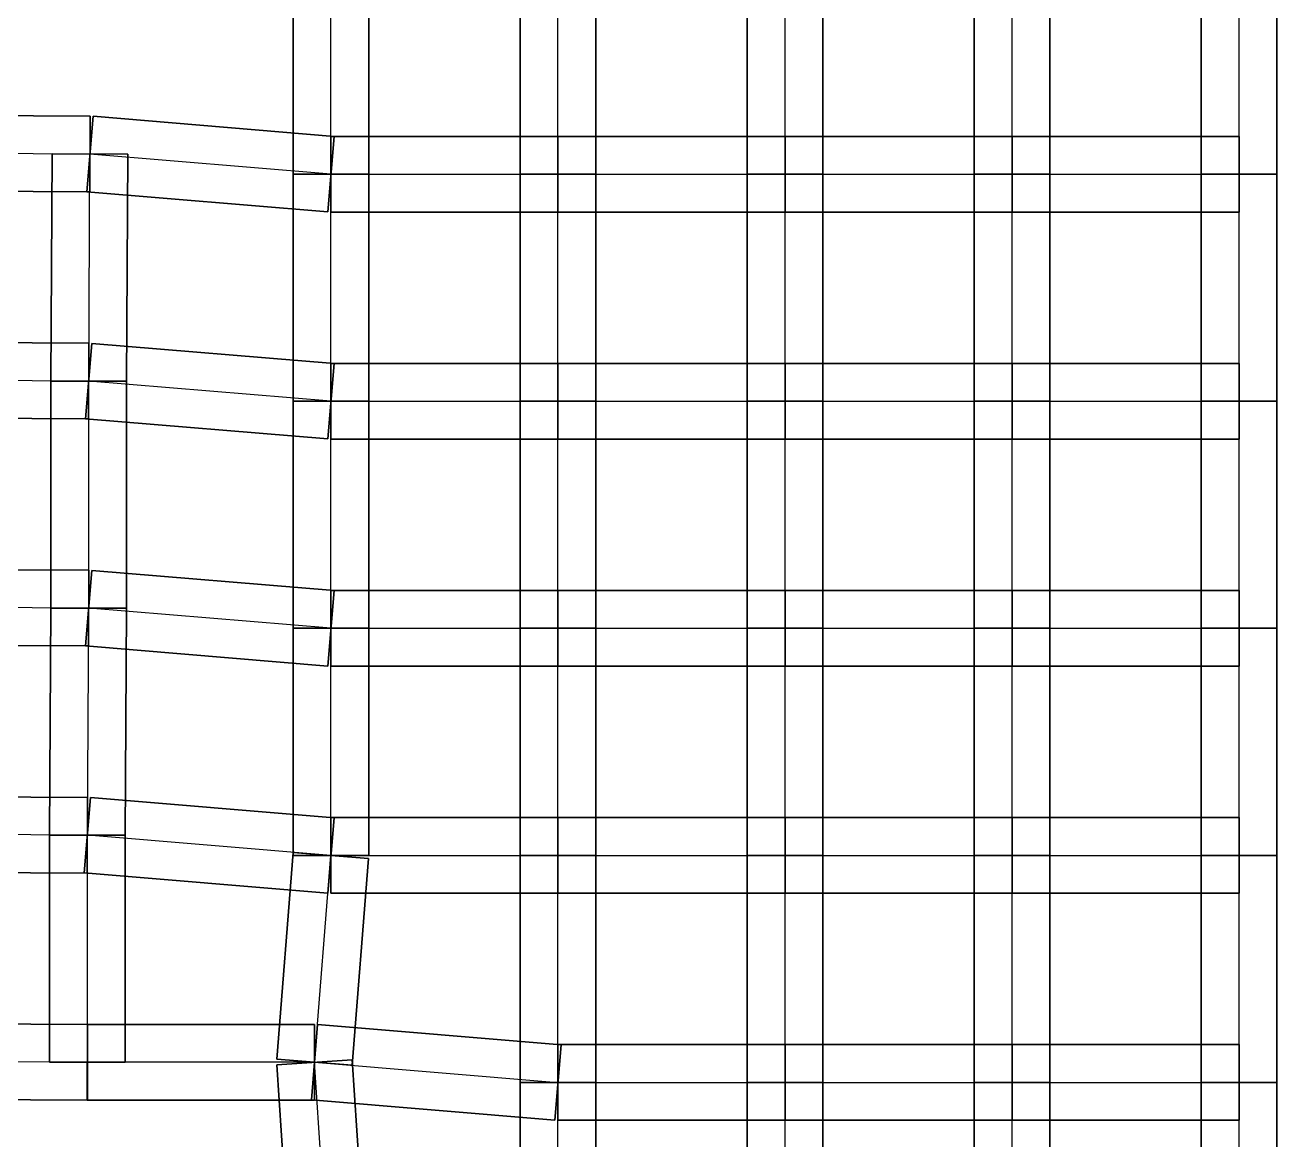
# Model space of a CAD drawing. Extents: x -300 to 609, y -118 to 2027.
# Drawn here: x 23.8 to 123, y -50.8 to 37.6 of the extents above; entities that cross this region are included whole.
import ezdxf

# ---------------------------------------------------------------- set-up
doc = ezdxf.new("R2010")
doc.units = 0

msp = doc.modelspace()

# ---------------------------------------------------------------- linework, layer by layer
at = {"layer": 'TUNNELS'}
for points in [[(45, 25.8, -1.5), (51, 25.8, -1.5), (51, 43.8, -1.5), (45, 43.8, -1.5)], [(51, 25.8, 1.5), (45, 25.8, 1.5), (45, 43.8, 1.5), (51, 43.8, 1.5)], [(45, 25.8, 1.5), (45, 25.8, -1.5), (45, 43.8, -1.5), (45, 43.8, 1.5)], [(51, 25.8, -1.5), (51, 25.8, 1.5), (51, 43.8, 1.5), (51, 43.8, -1.5)], [(63, 25.8, -1.5), (69, 25.8, -1.5), (69, 43.8, -1.5), (63, 43.8, -1.5)], [(69, 25.8, 1.5), (63, 25.8, 1.5), (63, 43.8, 1.5), (69, 43.8, 1.5)], [(63, 25.8, 1.5), (63, 25.8, -1.5), (63, 43.8, -1.5), (63, 43.8, 1.5)], [(69, 25.8, -1.5), (69, 25.8, 1.5), (69, 43.8, 1.5), (69, 43.8, -1.5)], [(81, 25.8, -1.5), (87, 25.8, -1.5), (87, 43.8, -1.5), (81, 43.8, -1.5)], [(87, 25.8, 1.5), (81, 25.8, 1.5), (81, 43.8, 1.5), (87, 43.8, 1.5)], [(81, 25.8, 1.5), (81, 25.8, -1.5), (81, 43.8, -1.5), (81, 43.8, 1.5)], [(87, 25.8, -1.5), (87, 25.8, 1.5), (87, 43.8, 1.5), (87, 43.8, -1.5)], [(99, 25.8, -1.5), (105, 25.8, -1.5), (105, 43.8, -1.5), (99, 43.8, -1.5)], [(105, 25.8, 1.5), (99, 25.8, 1.5), (99, 43.8, 1.5), (105, 43.8, 1.5)], [(99, 25.8, 1.5), (99, 25.8, -1.5), (99, 43.8, -1.5), (99, 43.8, 1.5)], [(105, 25.8, -1.5), (105, 25.8, 1.5), (105, 43.8, 1.5), (105, 43.8, -1.5)], [(117, 25.8, -1.5), (123, 25.8, -1.5), (123, 43.8, -1.5), (117, 43.8, -1.5)], [(123, 25.8, 1.5), (117, 25.8, 1.5), (117, 43.8, 1.5), (123, 43.8, 1.5)], [(117, 25.8, 1.5), (117, 25.8, -1.5), (117, 43.8, -1.5), (117, 43.8, 1.5)], [(123, 25.8, -1.5), (123, 25.8, 1.5), (123, 43.8, 1.5), (123, 43.8, -1.5)], [(28.8833, 24.4, -1.5), (28.9167, 30.4, -1.5), (10.9167, 30.5, -1.5), (10.8833, 24.5, -1.5)], [(28.9167, 30.4, 1.5), (28.8833, 24.4, 1.5), (10.8833, 24.5, 1.5), (10.9167, 30.5, 1.5)], [(28.9167, 30.4, -1.5), (28.9167, 30.4, 1.5), (10.9167, 30.5, 1.5), (10.9167, 30.5, -1.5)], [(47.7496, 22.8105, -1.5), (48.2504, 28.7895, -1.5), (29.1504, 30.3895, -1.5), (28.6496, 24.4105, -1.5)], [(48.2504, 28.7895, 1.5), (47.7496, 22.8105, 1.5), (28.6496, 24.4105, 1.5), (29.1504, 30.3895, 1.5)], [(28.6496, 24.4105, -1.5), (28.6496, 24.4105, 1.5), (29.1504, 30.3895, 1.5), (29.1504, 30.3895, -1.5)], [(28.8833, 24.4, -1.5), (28.9167, 30.4, -1.5), (28.9167, 30.4, 1.5), (28.8833, 24.4, 1.5)], [(48.2504, 28.7895, -1.5), (48.2504, 28.7895, 1.5), (29.1504, 30.3895, 1.5), (29.1504, 30.3895, -1.5)], [(47.7496, 22.8105, -1.5), (48.2504, 28.7895, -1.5), (48.2504, 28.7895, 1.5), (47.7496, 22.8105, 1.5)], [(48, 28.8, -1.5), (48, 22.8, -1.5), (66, 22.8, -1.5), (66, 28.8, -1.5)], [(48, 22.8, 1.5), (48, 28.8, 1.5), (66, 28.8, 1.5), (66, 22.8, 1.5)], [(48, 28.8, 1.5), (48, 28.8, -1.5), (66, 28.8, -1.5), (66, 28.8, 1.5)], [(48, 28.8, -1.5), (48, 22.8, -1.5), (48, 22.8, 1.5), (48, 28.8, 1.5)], [(66, 28.8, -1.5), (66, 28.8, 1.5), (66, 22.8, 1.5), (66, 22.8, -1.5)], [(66, 28.8, -1.5), (66, 22.8, -1.5), (84, 22.8, -1.5), (84, 28.8, -1.5)], [(66, 22.8, 1.5), (66, 28.8, 1.5), (84, 28.8, 1.5), (84, 22.8, 1.5)], [(66, 28.8, 1.5), (66, 28.8, -1.5), (84, 28.8, -1.5), (84, 28.8, 1.5)], [(66, 28.8, -1.5), (66, 22.8, -1.5), (66, 22.8, 1.5), (66, 28.8, 1.5)], [(84, 28.8, -1.5), (84, 28.8, 1.5), (84, 22.8, 1.5), (84, 22.8, -1.5)], [(84, 28.8, -1.5), (84, 22.8, -1.5), (102, 22.8, -1.5), (102, 28.8, -1.5)], [(84, 22.8, 1.5), (84, 28.8, 1.5), (102, 28.8, 1.5), (102, 22.8, 1.5)], [(84, 28.8, 1.5), (84, 28.8, -1.5), (102, 28.8, -1.5), (102, 28.8, 1.5)], [(84, 28.8, -1.5), (84, 22.8, -1.5), (84, 22.8, 1.5), (84, 28.8, 1.5)], [(102, 28.8, -1.5), (102, 28.8, 1.5), (102, 22.8, 1.5), (102, 22.8, -1.5)], [(102, 28.8, -1.5), (102, 22.8, -1.5), (120, 22.8, -1.5), (120, 28.8, -1.5)], [(102, 22.8, 1.5), (102, 28.8, 1.5), (120, 28.8, 1.5), (120, 22.8, 1.5)], [(102, 28.8, 1.5), (102, 28.8, -1.5), (120, 28.8, -1.5), (120, 28.8, 1.5)], [(102, 28.8, -1.5), (102, 22.8, -1.5), (102, 22.8, 1.5), (102, 28.8, 1.5)], [(120, 28.8, -1.5), (120, 28.8, 1.5), (120, 22.8, 1.5), (120, 22.8, -1.5)], [(25.8, 9.4167, -1.5), (31.8, 9.3833, -1.5), (31.9, 27.3833, -1.5), (25.9, 27.4167, -1.5)], [(31.8, 9.3833, 1.5), (25.8, 9.4167, 1.5), (25.9, 27.4167, 1.5), (31.9, 27.3833, 1.5)], [(25.8, 9.4167, 1.5), (25.8, 9.4167, -1.5), (25.9, 27.4167, -1.5), (25.9, 27.4167, 1.5)], [(25.9, 27.4167, -1.5), (25.9, 27.4167, 1.5), (31.9, 27.3833, 1.5), (31.9, 27.3833, -1.5)], [(31.8, 9.3833, -1.5), (31.8, 9.3833, 1.5), (31.9, 27.3833, 1.5), (31.9, 27.3833, -1.5)], [(45, 25.8, -1.5), (51, 25.8, -1.5), (51, 25.8, 1.5), (45, 25.8, 1.5)], [(45, 7.8, -1.5), (51, 7.8, -1.5), (51, 25.8, -1.5), (45, 25.8, -1.5)], [(51, 7.8, 1.5), (45, 7.8, 1.5), (45, 25.8, 1.5), (51, 25.8, 1.5)], [(45, 7.8, 1.5), (45, 7.8, -1.5), (45, 25.8, -1.5), (45, 25.8, 1.5)], [(45, 25.8, -1.5), (45, 25.8, 1.5), (51, 25.8, 1.5), (51, 25.8, -1.5)], [(51, 7.8, -1.5), (51, 7.8, 1.5), (51, 25.8, 1.5), (51, 25.8, -1.5)], [(63, 7.8, -1.5), (69, 7.8, -1.5), (69, 25.8, -1.5), (63, 25.8, -1.5)], [(69, 7.8, 1.5), (63, 7.8, 1.5), (63, 25.8, 1.5), (69, 25.8, 1.5)], [(63, 7.8, 1.5), (63, 7.8, -1.5), (63, 25.8, -1.5), (63, 25.8, 1.5)], [(63, 25.8, -1.5), (63, 25.8, 1.5), (69, 25.8, 1.5), (69, 25.8, -1.5)], [(63, 25.8, -1.5), (69, 25.8, -1.5), (69, 25.8, 1.5), (63, 25.8, 1.5)], [(69, 7.8, -1.5), (69, 7.8, 1.5), (69, 25.8, 1.5), (69, 25.8, -1.5)], [(81, 7.8, -1.5), (87, 7.8, -1.5), (87, 25.8, -1.5), (81, 25.8, -1.5)], [(87, 7.8, 1.5), (81, 7.8, 1.5), (81, 25.8, 1.5), (87, 25.8, 1.5)], [(81, 7.8, 1.5), (81, 7.8, -1.5), (81, 25.8, -1.5), (81, 25.8, 1.5)], [(81, 25.8, -1.5), (81, 25.8, 1.5), (87, 25.8, 1.5), (87, 25.8, -1.5)], [(81, 25.8, -1.5), (87, 25.8, -1.5), (87, 25.8, 1.5), (81, 25.8, 1.5)], [(87, 7.8, -1.5), (87, 7.8, 1.5), (87, 25.8, 1.5), (87, 25.8, -1.5)], [(99, 7.8, -1.5), (105, 7.8, -1.5), (105, 25.8, -1.5), (99, 25.8, -1.5)], [(105, 7.8, 1.5), (99, 7.8, 1.5), (99, 25.8, 1.5), (105, 25.8, 1.5)], [(99, 7.8, 1.5), (99, 7.8, -1.5), (99, 25.8, -1.5), (99, 25.8, 1.5)], [(99, 25.8, -1.5), (99, 25.8, 1.5), (105, 25.8, 1.5), (105, 25.8, -1.5)], [(99, 25.8, -1.5), (105, 25.8, -1.5), (105, 25.8, 1.5), (99, 25.8, 1.5)], [(105, 7.8, -1.5), (105, 7.8, 1.5), (105, 25.8, 1.5), (105, 25.8, -1.5)], [(117, 7.8, -1.5), (123, 7.8, -1.5), (123, 25.8, -1.5), (117, 25.8, -1.5)], [(123, 7.8, 1.5), (117, 7.8, 1.5), (117, 25.8, 1.5), (123, 25.8, 1.5)], [(117, 7.8, 1.5), (117, 7.8, -1.5), (117, 25.8, -1.5), (117, 25.8, 1.5)], [(117, 25.8, -1.5), (117, 25.8, 1.5), (123, 25.8, 1.5), (123, 25.8, -1.5)], [(117, 25.8, -1.5), (123, 25.8, -1.5), (123, 25.8, 1.5), (117, 25.8, 1.5)], [(123, 7.8, -1.5), (123, 7.8, 1.5), (123, 25.8, 1.5), (123, 25.8, -1.5)], [(28.8833, 24.4, 1.5), (28.8833, 24.4, -1.5), (10.8833, 24.5, -1.5), (10.8833, 24.5, 1.5)], [(47.7496, 22.8105, 1.5), (47.7496, 22.8105, -1.5), (28.6496, 24.4105, -1.5), (28.6496, 24.4105, 1.5)], [(48, 22.8, -1.5), (48, 22.8, 1.5), (66, 22.8, 1.5), (66, 22.8, -1.5)], [(66, 22.8, -1.5), (66, 22.8, 1.5), (84, 22.8, 1.5), (84, 22.8, -1.5)], [(84, 22.8, -1.5), (84, 22.8, 1.5), (102, 22.8, 1.5), (102, 22.8, -1.5)], [(102, 22.8, -1.5), (102, 22.8, 1.5), (120, 22.8, 1.5), (120, 22.8, -1.5)], [(28.7833, 6.4, -1.5), (28.8167, 12.4, -1.5), (10.8167, 12.5, -1.5), (10.7833, 6.5, -1.5)], [(28.8167, 12.4, 1.5), (28.7833, 6.4, 1.5), (10.7833, 6.5, 1.5), (10.8167, 12.5, 1.5)], [(28.8167, 12.4, -1.5), (28.8167, 12.4, 1.5), (10.8167, 12.5, 1.5), (10.8167, 12.5, -1.5)], [(47.7509, 4.8104, -1.5), (48.2491, 10.7896, -1.5), (29.0491, 12.3896, -1.5), (28.5509, 6.4104, -1.5)], [(48.2491, 10.7896, 1.5), (47.7509, 4.8104, 1.5), (28.5509, 6.4104, 1.5), (29.0491, 12.3896, 1.5)], [(28.5509, 6.4104, -1.5), (28.5509, 6.4104, 1.5), (29.0491, 12.3896, 1.5), (29.0491, 12.3896, -1.5)], [(28.7833, 6.4, -1.5), (28.8167, 12.4, -1.5), (28.8167, 12.4, 1.5), (28.7833, 6.4, 1.5)], [(48.2491, 10.7896, -1.5), (48.2491, 10.7896, 1.5), (29.0491, 12.3896, 1.5), (29.0491, 12.3896, -1.5)], [(47.7509, 4.8104, -1.5), (48.2491, 10.7896, -1.5), (48.2491, 10.7896, 1.5), (47.7509, 4.8104, 1.5)], [(48, 10.8, -1.5), (48, 4.8, -1.5), (66, 4.8, -1.5), (66, 10.8, -1.5)], [(48, 4.8, 1.5), (48, 10.8, 1.5), (66, 10.8, 1.5), (66, 4.8, 1.5)], [(48, 10.8, 1.5), (48, 10.8, -1.5), (66, 10.8, -1.5), (66, 10.8, 1.5)], [(48, 10.8, -1.5), (48, 4.8, -1.5), (48, 4.8, 1.5), (48, 10.8, 1.5)], [(66, 10.8, -1.5), (66, 10.8, 1.5), (66, 4.8, 1.5), (66, 4.8, -1.5)], [(66, 10.8, -1.5), (66, 4.8, -1.5), (84, 4.8, -1.5), (84, 10.8, -1.5)], [(66, 4.8, 1.5), (66, 10.8, 1.5), (84, 10.8, 1.5), (84, 4.8, 1.5)], [(66, 10.8, 1.5), (66, 10.8, -1.5), (84, 10.8, -1.5), (84, 10.8, 1.5)], [(66, 10.8, -1.5), (66, 4.8, -1.5), (66, 4.8, 1.5), (66, 10.8, 1.5)], [(84, 10.8, -1.5), (84, 10.8, 1.5), (84, 4.8, 1.5), (84, 4.8, -1.5)], [(84, 10.8, -1.5), (84, 4.8, -1.5), (102, 4.8, -1.5), (102, 10.8, -1.5)], [(84, 4.8, 1.5), (84, 10.8, 1.5), (102, 10.8, 1.5), (102, 4.8, 1.5)], [(84, 10.8, 1.5), (84, 10.8, -1.5), (102, 10.8, -1.5), (102, 10.8, 1.5)], [(84, 10.8, -1.5), (84, 4.8, -1.5), (84, 4.8, 1.5), (84, 10.8, 1.5)], [(102, 10.8, -1.5), (102, 10.8, 1.5), (102, 4.8, 1.5), (102, 4.8, -1.5)], [(102, 10.8, -1.5), (102, 4.8, -1.5), (120, 4.8, -1.5), (120, 10.8, -1.5)], [(102, 4.8, 1.5), (102, 10.8, 1.5), (120, 10.8, 1.5), (120, 4.8, 1.5)], [(102, 10.8, 1.5), (102, 10.8, -1.5), (120, 10.8, -1.5), (120, 10.8, 1.5)], [(102, 10.8, -1.5), (102, 4.8, -1.5), (102, 4.8, 1.5), (102, 10.8, 1.5)], [(120, 10.8, -1.5), (120, 10.8, 1.5), (120, 4.8, 1.5), (120, 4.8, -1.5)], [(25.8, 9.4167, -1.5), (31.8, 9.3833, -1.5), (31.8, 9.3833, 1.5), (25.8, 9.4167, 1.5)], [(25.8, -8.6, -1.5), (31.8, -8.6, -1.5), (31.8, 9.4, -1.5), (25.8, 9.4, -1.5)], [(31.8, -8.6, 1.5), (25.8, -8.6, 1.5), (25.8, 9.4, 1.5), (31.8, 9.4, 1.5)], [(25.8, -8.6, 1.5), (25.8, -8.6, -1.5), (25.8, 9.4, -1.5), (25.8, 9.4, 1.5)], [(25.8, 9.4, -1.5), (25.8, 9.4, 1.5), (31.8, 9.4, 1.5), (31.8, 9.4, -1.5)], [(31.8, -8.6, -1.5), (31.8, -8.6, 1.5), (31.8, 9.4, 1.5), (31.8, 9.4, -1.5)], [(45, -10.2, -1.5), (51, -10.2, -1.5), (51, 7.8, -1.5), (45, 7.8, -1.5)], [(51, -10.2, 1.5), (45, -10.2, 1.5), (45, 7.8, 1.5), (51, 7.8, 1.5)], [(45, -10.2, 1.5), (45, -10.2, -1.5), (45, 7.8, -1.5), (45, 7.8, 1.5)], [(45, 7.8, -1.5), (45, 7.8, 1.5), (51, 7.8, 1.5), (51, 7.8, -1.5)], [(45, 7.8, -1.5), (51, 7.8, -1.5), (51, 7.8, 1.5), (45, 7.8, 1.5)], [(51, -10.2, -1.5), (51, -10.2, 1.5), (51, 7.8, 1.5), (51, 7.8, -1.5)], [(63, -10.2, -1.5), (69, -10.2, -1.5), (69, 7.8, -1.5), (63, 7.8, -1.5)], [(69, -10.2, 1.5), (63, -10.2, 1.5), (63, 7.8, 1.5), (69, 7.8, 1.5)], [(63, -10.2, 1.5), (63, -10.2, -1.5), (63, 7.8, -1.5), (63, 7.8, 1.5)], [(63, 7.8, -1.5), (63, 7.8, 1.5), (69, 7.8, 1.5), (69, 7.8, -1.5)], [(63, 7.8, -1.5), (69, 7.8, -1.5), (69, 7.8, 1.5), (63, 7.8, 1.5)], [(69, -10.2, -1.5), (69, -10.2, 1.5), (69, 7.8, 1.5), (69, 7.8, -1.5)], [(81, -10.2, -1.5), (87, -10.2, -1.5), (87, 7.8, -1.5), (81, 7.8, -1.5)], [(87, -10.2, 1.5), (81, -10.2, 1.5), (81, 7.8, 1.5), (87, 7.8, 1.5)], [(81, -10.2, 1.5), (81, -10.2, -1.5), (81, 7.8, -1.5), (81, 7.8, 1.5)], [(81, 7.8, -1.5), (81, 7.8, 1.5), (87, 7.8, 1.5), (87, 7.8, -1.5)], [(81, 7.8, -1.5), (87, 7.8, -1.5), (87, 7.8, 1.5), (81, 7.8, 1.5)], [(87, -10.2, -1.5), (87, -10.2, 1.5), (87, 7.8, 1.5), (87, 7.8, -1.5)], [(99, -10.2, -1.5), (105, -10.2, -1.5), (105, 7.8, -1.5), (99, 7.8, -1.5)], [(105, -10.2, 1.5), (99, -10.2, 1.5), (99, 7.8, 1.5), (105, 7.8, 1.5)], [(99, -10.2, 1.5), (99, -10.2, -1.5), (99, 7.8, -1.5), (99, 7.8, 1.5)], [(99, 7.8, -1.5), (99, 7.8, 1.5), (105, 7.8, 1.5), (105, 7.8, -1.5)], [(99, 7.8, -1.5), (105, 7.8, -1.5), (105, 7.8, 1.5), (99, 7.8, 1.5)], [(105, -10.2, -1.5), (105, -10.2, 1.5), (105, 7.8, 1.5), (105, 7.8, -1.5)], [(117, -10.2, -1.5), (123, -10.2, -1.5), (123, 7.8, -1.5), (117, 7.8, -1.5)], [(123, -10.2, 1.5), (117, -10.2, 1.5), (117, 7.8, 1.5), (123, 7.8, 1.5)], [(117, -10.2, 1.5), (117, -10.2, -1.5), (117, 7.8, -1.5), (117, 7.8, 1.5)], [(117, 7.8, -1.5), (117, 7.8, 1.5), (123, 7.8, 1.5), (123, 7.8, -1.5)], [(117, 7.8, -1.5), (123, 7.8, -1.5), (123, 7.8, 1.5), (117, 7.8, 1.5)], [(123, -10.2, -1.5), (123, -10.2, 1.5), (123, 7.8, 1.5), (123, 7.8, -1.5)], [(28.7833, 6.4, 1.5), (28.7833, 6.4, -1.5), (10.7833, 6.5, -1.5), (10.7833, 6.5, 1.5)], [(47.7509, 4.8104, 1.5), (47.7509, 4.8104, -1.5), (28.5509, 6.4104, -1.5), (28.5509, 6.4104, 1.5)], [(48, 4.8, -1.5), (48, 4.8, 1.5), (66, 4.8, 1.5), (66, 4.8, -1.5)], [(66, 4.8, -1.5), (66, 4.8, 1.5), (84, 4.8, 1.5), (84, 4.8, -1.5)], [(84, 4.8, -1.5), (84, 4.8, 1.5), (102, 4.8, 1.5), (102, 4.8, -1.5)], [(102, 4.8, -1.5), (102, 4.8, 1.5), (120, 4.8, 1.5), (120, 4.8, -1.5)], [(28.7833, -11.6, -1.5), (28.8167, -5.6, -1.5), (10.8167, -5.5, -1.5), (10.7833, -11.5, -1.5)], [(28.8167, -5.6, 1.5), (28.7833, -11.6, 1.5), (10.7833, -11.5, 1.5), (10.8167, -5.5, 1.5)], [(28.8167, -5.6, -1.5), (28.8167, -5.6, 1.5), (10.8167, -5.5, 1.5), (10.8167, -5.5, -1.5)], [(47.7509, -13.1896, -1.5), (48.2491, -7.2104, -1.5), (29.0491, -5.6104, -1.5), (28.5509, -11.5896, -1.5)], [(48.2491, -7.2104, 1.5), (47.7509, -13.1896, 1.5), (28.5509, -11.5896, 1.5), (29.0491, -5.6104, 1.5)], [(28.5509, -11.5896, -1.5), (28.5509, -11.5896, 1.5), (29.0491, -5.6104, 1.5), (29.0491, -5.6104, -1.5)], [(28.7833, -11.6, -1.5), (28.8167, -5.6, -1.5), (28.8167, -5.6, 1.5), (28.7833, -11.6, 1.5)], [(48.2491, -7.2104, -1.5), (48.2491, -7.2104, 1.5), (29.0491, -5.6104, 1.5), (29.0491, -5.6104, -1.5)], [(47.7509, -13.1896, -1.5), (48.2491, -7.2104, -1.5), (48.2491, -7.2104, 1.5), (47.7509, -13.1896, 1.5)], [(48, -7.2, -1.5), (48, -13.2, -1.5), (66, -13.2, -1.5), (66, -7.2, -1.5)], [(48, -13.2, 1.5), (48, -7.2, 1.5), (66, -7.2, 1.5), (66, -13.2, 1.5)], [(48, -7.2, 1.5), (48, -7.2, -1.5), (66, -7.2, -1.5), (66, -7.2, 1.5)], [(48, -7.2, -1.5), (48, -13.2, -1.5), (48, -13.2, 1.5), (48, -7.2, 1.5)], [(66, -7.2, -1.5), (66, -7.2, 1.5), (66, -13.2, 1.5), (66, -13.2, -1.5)], [(66, -7.2, -1.5), (66, -13.2, -1.5), (84, -13.2, -1.5), (84, -7.2, -1.5)], [(66, -13.2, 1.5), (66, -7.2, 1.5), (84, -7.2, 1.5), (84, -13.2, 1.5)], [(66, -7.2, 1.5), (66, -7.2, -1.5), (84, -7.2, -1.5), (84, -7.2, 1.5)], [(66, -7.2, -1.5), (66, -13.2, -1.5), (66, -13.2, 1.5), (66, -7.2, 1.5)], [(84, -7.2, -1.5), (84, -7.2, 1.5), (84, -13.2, 1.5), (84, -13.2, -1.5)], [(84, -7.2, -1.5), (84, -13.2, -1.5), (102, -13.2, -1.5), (102, -7.2, -1.5)], [(84, -13.2, 1.5), (84, -7.2, 1.5), (102, -7.2, 1.5), (102, -13.2, 1.5)], [(84, -7.2, 1.5), (84, -7.2, -1.5), (102, -7.2, -1.5), (102, -7.2, 1.5)], [(84, -7.2, -1.5), (84, -13.2, -1.5), (84, -13.2, 1.5), (84, -7.2, 1.5)], [(102, -7.2, -1.5), (102, -7.2, 1.5), (102, -13.2, 1.5), (102, -13.2, -1.5)], [(102, -7.2, -1.5), (102, -13.2, -1.5), (120, -13.2, -1.5), (120, -7.2, -1.5)], [(102, -13.2, 1.5), (102, -7.2, 1.5), (120, -7.2, 1.5), (120, -13.2, 1.5)], [(102, -7.2, 1.5), (102, -7.2, -1.5), (120, -7.2, -1.5), (120, -7.2, 1.5)], [(102, -7.2, -1.5), (102, -13.2, -1.5), (102, -13.2, 1.5), (102, -7.2, 1.5)], [(120, -7.2, -1.5), (120, -7.2, 1.5), (120, -13.2, 1.5), (120, -13.2, -1.5)], [(25.7, -26.5833, -1.5), (31.7, -26.6167, -1.5), (31.8, -8.6167, -1.5), (25.8, -8.5833, -1.5)], [(31.7, -26.6167, 1.5), (25.7, -26.5833, 1.5), (25.8, -8.5833, 1.5), (31.8, -8.6167, 1.5)], [(25.7, -26.5833, 1.5), (25.7, -26.5833, -1.5), (25.8, -8.5833, -1.5), (25.8, -8.5833, 1.5)], [(25.8, -8.5833, -1.5), (25.8, -8.5833, 1.5), (31.8, -8.6167, 1.5), (31.8, -8.6167, -1.5)], [(25.8, -8.6, -1.5), (31.8, -8.6, -1.5), (31.8, -8.6, 1.5), (25.8, -8.6, 1.5)], [(31.7, -26.6167, -1.5), (31.7, -26.6167, 1.5), (31.8, -8.6167, 1.5), (31.8, -8.6167, -1.5)], [(45, -28.2, -1.5), (51, -28.2, -1.5), (51, -10.2, -1.5), (45, -10.2, -1.5)], [(51, -28.2, 1.5), (45, -28.2, 1.5), (45, -10.2, 1.5), (51, -10.2, 1.5)], [(45, -28.2, 1.5), (45, -28.2, -1.5), (45, -10.2, -1.5), (45, -10.2, 1.5)], [(45, -10.2, -1.5), (45, -10.2, 1.5), (51, -10.2, 1.5), (51, -10.2, -1.5)], [(45, -10.2, -1.5), (51, -10.2, -1.5), (51, -10.2, 1.5), (45, -10.2, 1.5)], [(51, -28.2, -1.5), (51, -28.2, 1.5), (51, -10.2, 1.5), (51, -10.2, -1.5)], [(63, -28.2, -1.5), (69, -28.2, -1.5), (69, -10.2, -1.5), (63, -10.2, -1.5)], [(69, -28.2, 1.5), (63, -28.2, 1.5), (63, -10.2, 1.5), (69, -10.2, 1.5)], [(63, -28.2, 1.5), (63, -28.2, -1.5), (63, -10.2, -1.5), (63, -10.2, 1.5)], [(63, -10.2, -1.5), (63, -10.2, 1.5), (69, -10.2, 1.5), (69, -10.2, -1.5)], [(63, -10.2, -1.5), (69, -10.2, -1.5), (69, -10.2, 1.5), (63, -10.2, 1.5)], [(69, -28.2, -1.5), (69, -28.2, 1.5), (69, -10.2, 1.5), (69, -10.2, -1.5)], [(81, -28.2, -1.5), (87, -28.2, -1.5), (87, -10.2, -1.5), (81, -10.2, -1.5)], [(87, -28.2, 1.5), (81, -28.2, 1.5), (81, -10.2, 1.5), (87, -10.2, 1.5)], [(81, -28.2, 1.5), (81, -28.2, -1.5), (81, -10.2, -1.5), (81, -10.2, 1.5)], [(81, -10.2, -1.5), (81, -10.2, 1.5), (87, -10.2, 1.5), (87, -10.2, -1.5)], [(81, -10.2, -1.5), (87, -10.2, -1.5), (87, -10.2, 1.5), (81, -10.2, 1.5)], [(87, -28.2, -1.5), (87, -28.2, 1.5), (87, -10.2, 1.5), (87, -10.2, -1.5)], [(99, -28.2, -1.5), (105, -28.2, -1.5), (105, -10.2, -1.5), (99, -10.2, -1.5)], [(105, -28.2, 1.5), (99, -28.2, 1.5), (99, -10.2, 1.5), (105, -10.2, 1.5)], [(99, -28.2, 1.5), (99, -28.2, -1.5), (99, -10.2, -1.5), (99, -10.2, 1.5)], [(99, -10.2, -1.5), (99, -10.2, 1.5), (105, -10.2, 1.5), (105, -10.2, -1.5)], [(99, -10.2, -1.5), (105, -10.2, -1.5), (105, -10.2, 1.5), (99, -10.2, 1.5)], [(105, -28.2, -1.5), (105, -28.2, 1.5), (105, -10.2, 1.5), (105, -10.2, -1.5)], [(117, -28.2, -1.5), (123, -28.2, -1.5), (123, -10.2, -1.5), (117, -10.2, -1.5)], [(123, -28.2, 1.5), (117, -28.2, 1.5), (117, -10.2, 1.5), (123, -10.2, 1.5)], [(117, -28.2, 1.5), (117, -28.2, -1.5), (117, -10.2, -1.5), (117, -10.2, 1.5)], [(117, -10.2, -1.5), (117, -10.2, 1.5), (123, -10.2, 1.5), (123, -10.2, -1.5)], [(117, -10.2, -1.5), (123, -10.2, -1.5), (123, -10.2, 1.5), (117, -10.2, 1.5)], [(123, -28.2, -1.5), (123, -28.2, 1.5), (123, -10.2, 1.5), (123, -10.2, -1.5)], [(28.7833, -11.6, 1.5), (28.7833, -11.6, -1.5), (10.7833, -11.5, -1.5), (10.7833, -11.5, 1.5)], [(47.7509, -13.1896, 1.5), (47.7509, -13.1896, -1.5), (28.5509, -11.5896, -1.5), (28.5509, -11.5896, 1.5)], [(48, -13.2, -1.5), (48, -13.2, 1.5), (66, -13.2, 1.5), (66, -13.2, -1.5)], [(66, -13.2, -1.5), (66, -13.2, 1.5), (84, -13.2, 1.5), (84, -13.2, -1.5)], [(84, -13.2, -1.5), (84, -13.2, 1.5), (102, -13.2, 1.5), (102, -13.2, -1.5)], [(102, -13.2, -1.5), (102, -13.2, 1.5), (120, -13.2, 1.5), (120, -13.2, -1.5)], [(28.6833, -29.6, -1.5), (28.7167, -23.6, -1.5), (10.7167, -23.5, -1.5), (10.6833, -29.5, -1.5)], [(28.7167, -23.6, 1.5), (28.6833, -29.6, 1.5), (10.6833, -29.5, 1.5), (10.7167, -23.5, 1.5)], [(28.7167, -23.6, -1.5), (28.7167, -23.6, 1.5), (10.7167, -23.5, 1.5), (10.7167, -23.5, -1.5)], [(47.7521, -31.1897, -1.5), (48.2479, -25.2103, -1.5), (28.9479, -23.6103, -1.5), (28.4521, -29.5897, -1.5)], [(48.2479, -25.2103, 1.5), (47.7521, -31.1897, 1.5), (28.4521, -29.5897, 1.5), (28.9479, -23.6103, 1.5)], [(28.4521, -29.5897, -1.5), (28.4521, -29.5897, 1.5), (28.9479, -23.6103, 1.5), (28.9479, -23.6103, -1.5)], [(28.6833, -29.6, -1.5), (28.7167, -23.6, -1.5), (28.7167, -23.6, 1.5), (28.6833, -29.6, 1.5)], [(48.2479, -25.2103, -1.5), (48.2479, -25.2103, 1.5), (28.9479, -23.6103, 1.5), (28.9479, -23.6103, -1.5)], [(47.7521, -31.1897, -1.5), (48.2479, -25.2103, -1.5), (48.2479, -25.2103, 1.5), (47.7521, -31.1897, 1.5)], [(48, -25.2, -1.5), (48, -31.2, -1.5), (66, -31.2, -1.5), (66, -25.2, -1.5)], [(48, -31.2, 1.5), (48, -25.2, 1.5), (66, -25.2, 1.5), (66, -31.2, 1.5)], [(48, -25.2, 1.5), (48, -25.2, -1.5), (66, -25.2, -1.5), (66, -25.2, 1.5)], [(48, -25.2, -1.5), (48, -31.2, -1.5), (48, -31.2, 1.5), (48, -25.2, 1.5)], [(66, -25.2, -1.5), (66, -25.2, 1.5), (66, -31.2, 1.5), (66, -31.2, -1.5)], [(66, -25.2, -1.5), (66, -31.2, -1.5), (84, -31.2, -1.5), (84, -25.2, -1.5)], [(66, -31.2, 1.5), (66, -25.2, 1.5), (84, -25.2, 1.5), (84, -31.2, 1.5)], [(66, -25.2, 1.5), (66, -25.2, -1.5), (84, -25.2, -1.5), (84, -25.2, 1.5)], [(66, -25.2, -1.5), (66, -31.2, -1.5), (66, -31.2, 1.5), (66, -25.2, 1.5)], [(84, -25.2, -1.5), (84, -25.2, 1.5), (84, -31.2, 1.5), (84, -31.2, -1.5)], [(84, -25.2, -1.5), (84, -31.2, -1.5), (102, -31.2, -1.5), (102, -25.2, -1.5)], [(84, -31.2, 1.5), (84, -25.2, 1.5), (102, -25.2, 1.5), (102, -31.2, 1.5)], [(84, -25.2, 1.5), (84, -25.2, -1.5), (102, -25.2, -1.5), (102, -25.2, 1.5)], [(84, -25.2, -1.5), (84, -31.2, -1.5), (84, -31.2, 1.5), (84, -25.2, 1.5)], [(102, -25.2, -1.5), (102, -25.2, 1.5), (102, -31.2, 1.5), (102, -31.2, -1.5)], [(102, -25.2, -1.5), (102, -31.2, -1.5), (120, -31.2, -1.5), (120, -25.2, -1.5)], [(102, -31.2, 1.5), (102, -25.2, 1.5), (120, -25.2, 1.5), (120, -31.2, 1.5)], [(102, -25.2, 1.5), (102, -25.2, -1.5), (120, -25.2, -1.5), (120, -25.2, 1.5)], [(102, -25.2, -1.5), (102, -31.2, -1.5), (102, -31.2, 1.5), (102, -25.2, 1.5)], [(120, -25.2, -1.5), (120, -25.2, 1.5), (120, -31.2, 1.5), (120, -31.2, -1.5)], [(25.7, -26.5833, -1.5), (31.7, -26.6167, -1.5), (31.7, -26.6167, 1.5), (25.7, -26.5833, 1.5)], [(25.7, -44.6, -1.5), (31.7, -44.6, -1.5), (31.7, -26.6, -1.5), (25.7, -26.6, -1.5)], [(31.7, -44.6, 1.5), (25.7, -44.6, 1.5), (25.7, -26.6, 1.5), (31.7, -26.6, 1.5)], [(25.7, -44.6, 1.5), (25.7, -44.6, -1.5), (25.7, -26.6, -1.5), (25.7, -26.6, 1.5)], [(25.7, -26.6, -1.5), (25.7, -26.6, 1.5), (31.7, -26.6, 1.5), (31.7, -26.6, -1.5)], [(31.7, -44.6, -1.5), (31.7, -44.6, 1.5), (31.7, -26.6, 1.5), (31.7, -26.6, -1.5)], [(43.7094, -44.3629, -1.5), (49.6906, -44.8371, -1.5), (50.9906, -28.4371, -1.5), (45.0094, -27.9629, -1.5)], [(49.6906, -44.8371, 1.5), (43.7094, -44.3629, 1.5), (45.0094, -27.9629, 1.5), (50.9906, -28.4371, 1.5)], [(43.7094, -44.3629, 1.5), (43.7094, -44.3629, -1.5), (45.0094, -27.9629, -1.5), (45.0094, -27.9629, 1.5)], [(45, -28.2, -1.5), (51, -28.2, -1.5), (51, -28.2, 1.5), (45, -28.2, 1.5)], [(45.0094, -27.9629, -1.5), (45.0094, -27.9629, 1.5), (50.9906, -28.4371, 1.5), (50.9906, -28.4371, -1.5)], [(49.6906, -44.8371, -1.5), (49.6906, -44.8371, 1.5), (50.9906, -28.4371, 1.5), (50.9906, -28.4371, -1.5)], [(63, -46.2, -1.5), (69, -46.2, -1.5), (69, -28.2, -1.5), (63, -28.2, -1.5)], [(69, -46.2, 1.5), (63, -46.2, 1.5), (63, -28.2, 1.5), (69, -28.2, 1.5)], [(63, -46.2, 1.5), (63, -46.2, -1.5), (63, -28.2, -1.5), (63, -28.2, 1.5)], [(63, -28.2, -1.5), (63, -28.2, 1.5), (69, -28.2, 1.5), (69, -28.2, -1.5)], [(63, -28.2, -1.5), (69, -28.2, -1.5), (69, -28.2, 1.5), (63, -28.2, 1.5)], [(69, -46.2, -1.5), (69, -46.2, 1.5), (69, -28.2, 1.5), (69, -28.2, -1.5)], [(81, -46.2, -1.5), (87, -46.2, -1.5), (87, -28.2, -1.5), (81, -28.2, -1.5)], [(87, -46.2, 1.5), (81, -46.2, 1.5), (81, -28.2, 1.5), (87, -28.2, 1.5)], [(81, -46.2, 1.5), (81, -46.2, -1.5), (81, -28.2, -1.5), (81, -28.2, 1.5)], [(81, -28.2, -1.5), (81, -28.2, 1.5), (87, -28.2, 1.5), (87, -28.2, -1.5)], [(81, -28.2, -1.5), (87, -28.2, -1.5), (87, -28.2, 1.5), (81, -28.2, 1.5)], [(87, -46.2, -1.5), (87, -46.2, 1.5), (87, -28.2, 1.5), (87, -28.2, -1.5)], [(99, -46.2, -1.5), (105, -46.2, -1.5), (105, -28.2, -1.5), (99, -28.2, -1.5)], [(105, -46.2, 1.5), (99, -46.2, 1.5), (99, -28.2, 1.5), (105, -28.2, 1.5)], [(99, -46.2, 1.5), (99, -46.2, -1.5), (99, -28.2, -1.5), (99, -28.2, 1.5)], [(99, -28.2, -1.5), (99, -28.2, 1.5), (105, -28.2, 1.5), (105, -28.2, -1.5)], [(99, -28.2, -1.5), (105, -28.2, -1.5), (105, -28.2, 1.5), (99, -28.2, 1.5)], [(105, -46.2, -1.5), (105, -46.2, 1.5), (105, -28.2, 1.5), (105, -28.2, -1.5)], [(117, -46.2, -1.5), (123, -46.2, -1.5), (123, -28.2, -1.5), (117, -28.2, -1.5)], [(123, -46.2, 1.5), (117, -46.2, 1.5), (117, -28.2, 1.5), (123, -28.2, 1.5)], [(117, -46.2, 1.5), (117, -46.2, -1.5), (117, -28.2, -1.5), (117, -28.2, 1.5)], [(117, -28.2, -1.5), (117, -28.2, 1.5), (123, -28.2, 1.5), (123, -28.2, -1.5)], [(117, -28.2, -1.5), (123, -28.2, -1.5), (123, -28.2, 1.5), (117, -28.2, 1.5)], [(123, -46.2, -1.5), (123, -46.2, 1.5), (123, -28.2, 1.5), (123, -28.2, -1.5)], [(28.6833, -29.6, 1.5), (28.6833, -29.6, -1.5), (10.6833, -29.5, -1.5), (10.6833, -29.5, 1.5)], [(47.7521, -31.1897, 1.5), (47.7521, -31.1897, -1.5), (28.4521, -29.5897, -1.5), (28.4521, -29.5897, 1.5)], [(48, -31.2, -1.5), (48, -31.2, 1.5), (66, -31.2, 1.5), (66, -31.2, -1.5)], [(66, -31.2, -1.5), (66, -31.2, 1.5), (84, -31.2, 1.5), (84, -31.2, -1.5)], [(84, -31.2, -1.5), (84, -31.2, 1.5), (102, -31.2, 1.5), (102, -31.2, -1.5)], [(102, -31.2, -1.5), (102, -31.2, 1.5), (120, -31.2, 1.5), (120, -31.2, -1.5)], [(28.6833, -47.6, -1.5), (28.7167, -41.6, -1.5), (10.7167, -41.5, -1.5), (10.6833, -47.5, -1.5)], [(28.7167, -41.6, 1.5), (28.6833, -47.6, 1.5), (10.6833, -47.5, 1.5), (10.7167, -41.5, 1.5)], [(28.7167, -41.6, -1.5), (28.7167, -41.6, 1.5), (10.7167, -41.5, 1.5), (10.7167, -41.5, -1.5)], [(28.6833, -47.6, -1.5), (28.7167, -41.6, -1.5), (28.7167, -41.6, 1.5), (28.6833, -47.6, 1.5)], [(46.7, -47.6, -1.5), (46.7, -41.6, -1.5), (28.7, -41.6, -1.5), (28.7, -47.6, -1.5)], [(46.7, -41.6, -1.5), (46.7, -41.6, 1.5), (28.7, -41.6, 1.5), (28.7, -41.6, -1.5)], [(46.7, -41.6, 1.5), (46.7, -47.6, 1.5), (28.7, -47.6, 1.5), (28.7, -41.6, 1.5)], [(28.7, -47.6, -1.5), (28.7, -47.6, 1.5), (28.7, -41.6, 1.5), (28.7, -41.6, -1.5)], [(46.9479, -41.6103, -1.5), (46.4521, -47.5897, -1.5), (65.7521, -49.1897, -1.5), (66.2479, -43.2103, -1.5)], [(46.4521, -47.5897, 1.5), (46.9479, -41.6103, 1.5), (66.2479, -43.2103, 1.5), (65.7521, -49.1897, 1.5)], [(46.9479, -41.6103, -1.5), (46.4521, -47.5897, -1.5), (46.4521, -47.5897, 1.5), (46.9479, -41.6103, 1.5)], [(46.7, -47.6, -1.5), (46.7, -41.6, -1.5), (46.7, -41.6, 1.5), (46.7, -47.6, 1.5)], [(46.9479, -41.6103, 1.5), (46.9479, -41.6103, -1.5), (66.2479, -43.2103, -1.5), (66.2479, -43.2103, 1.5)], [(66.2479, -43.2103, -1.5), (66.2479, -43.2103, 1.5), (65.7521, -49.1897, 1.5), (65.7521, -49.1897, -1.5)], [(66, -43.2, -1.5), (66, -49.2, -1.5), (84, -49.2, -1.5), (84, -43.2, -1.5)], [(66, -49.2, 1.5), (66, -43.2, 1.5), (84, -43.2, 1.5), (84, -49.2, 1.5)], [(66, -43.2, 1.5), (66, -43.2, -1.5), (84, -43.2, -1.5), (84, -43.2, 1.5)], [(66, -43.2, -1.5), (66, -49.2, -1.5), (66, -49.2, 1.5), (66, -43.2, 1.5)], [(84, -43.2, -1.5), (84, -43.2, 1.5), (84, -49.2, 1.5), (84, -49.2, -1.5)], [(84, -43.2, -1.5), (84, -49.2, -1.5), (102, -49.2, -1.5), (102, -43.2, -1.5)], [(84, -49.2, 1.5), (84, -43.2, 1.5), (102, -43.2, 1.5), (102, -49.2, 1.5)], [(84, -43.2, 1.5), (84, -43.2, -1.5), (102, -43.2, -1.5), (102, -43.2, 1.5)], [(84, -43.2, -1.5), (84, -49.2, -1.5), (84, -49.2, 1.5), (84, -43.2, 1.5)], [(102, -43.2, -1.5), (102, -43.2, 1.5), (102, -49.2, 1.5), (102, -49.2, -1.5)], [(102, -43.2, -1.5), (102, -49.2, -1.5), (120, -49.2, -1.5), (120, -43.2, -1.5)], [(102, -49.2, 1.5), (102, -43.2, 1.5), (120, -43.2, 1.5), (120, -49.2, 1.5)], [(102, -43.2, 1.5), (102, -43.2, -1.5), (120, -43.2, -1.5), (120, -43.2, 1.5)], [(102, -43.2, -1.5), (102, -49.2, -1.5), (102, -49.2, 1.5), (102, -43.2, 1.5)], [(120, -43.2, -1.5), (120, -43.2, 1.5), (120, -49.2, 1.5), (120, -49.2, -1.5)], [(25.7, -44.6, -1.5), (31.7, -44.6, -1.5), (31.7, -44.6, 1.5), (25.7, -44.6, 1.5)], [(45.0066, -64.3985, -1.5), (50.9934, -64.0015, -1.5), (49.6934, -44.4015, -1.5), (43.7066, -44.7985, -1.5)], [(50.9934, -64.0015, 1.5), (45.0066, -64.3985, 1.5), (43.7066, -44.7985, 1.5), (49.6934, -44.4015, 1.5)], [(43.7066, -44.7985, -1.5), (43.7066, -44.7985, 1.5), (49.6934, -44.4015, 1.5), (49.6934, -44.4015, -1.5)], [(43.7094, -44.3629, -1.5), (49.6906, -44.8371, -1.5), (49.6906, -44.8371, 1.5), (43.7094, -44.3629, 1.5)], [(50.9934, -64.0015, -1.5), (50.9934, -64.0015, 1.5), (49.6934, -44.4015, 1.5), (49.6934, -44.4015, -1.5)], [(45.0066, -64.3985, 1.5), (45.0066, -64.3985, -1.5), (43.7066, -44.7985, -1.5), (43.7066, -44.7985, 1.5)], [(63, -64.2, -1.5), (69, -64.2, -1.5), (69, -46.2, -1.5), (63, -46.2, -1.5)], [(69, -64.2, 1.5), (63, -64.2, 1.5), (63, -46.2, 1.5), (69, -46.2, 1.5)], [(63, -64.2, 1.5), (63, -64.2, -1.5), (63, -46.2, -1.5), (63, -46.2, 1.5)], [(63, -46.2, -1.5), (63, -46.2, 1.5), (69, -46.2, 1.5), (69, -46.2, -1.5)], [(63, -46.2, -1.5), (69, -46.2, -1.5), (69, -46.2, 1.5), (63, -46.2, 1.5)], [(69, -64.2, -1.5), (69, -64.2, 1.5), (69, -46.2, 1.5), (69, -46.2, -1.5)], [(81, -64.2, -1.5), (87, -64.2, -1.5), (87, -46.2, -1.5), (81, -46.2, -1.5)], [(87, -64.2, 1.5), (81, -64.2, 1.5), (81, -46.2, 1.5), (87, -46.2, 1.5)], [(81, -64.2, 1.5), (81, -64.2, -1.5), (81, -46.2, -1.5), (81, -46.2, 1.5)], [(81, -46.2, -1.5), (81, -46.2, 1.5), (87, -46.2, 1.5), (87, -46.2, -1.5)], [(81, -46.2, -1.5), (87, -46.2, -1.5), (87, -46.2, 1.5), (81, -46.2, 1.5)], [(87, -64.2, -1.5), (87, -64.2, 1.5), (87, -46.2, 1.5), (87, -46.2, -1.5)], [(99, -64.2, -1.5), (105, -64.2, -1.5), (105, -46.2, -1.5), (99, -46.2, -1.5)], [(105, -64.2, 1.5), (99, -64.2, 1.5), (99, -46.2, 1.5), (105, -46.2, 1.5)], [(99, -64.2, 1.5), (99, -64.2, -1.5), (99, -46.2, -1.5), (99, -46.2, 1.5)], [(99, -46.2, -1.5), (99, -46.2, 1.5), (105, -46.2, 1.5), (105, -46.2, -1.5)], [(99, -46.2, -1.5), (105, -46.2, -1.5), (105, -46.2, 1.5), (99, -46.2, 1.5)], [(105, -64.2, -1.5), (105, -64.2, 1.5), (105, -46.2, 1.5), (105, -46.2, -1.5)], [(117, -64.2, -1.5), (123, -64.2, -1.5), (123, -46.2, -1.5), (117, -46.2, -1.5)], [(123, -64.2, 1.5), (117, -64.2, 1.5), (117, -46.2, 1.5), (123, -46.2, 1.5)], [(117, -64.2, 1.5), (117, -64.2, -1.5), (117, -46.2, -1.5), (117, -46.2, 1.5)], [(117, -46.2, -1.5), (117, -46.2, 1.5), (123, -46.2, 1.5), (123, -46.2, -1.5)], [(117, -46.2, -1.5), (123, -46.2, -1.5), (123, -46.2, 1.5), (117, -46.2, 1.5)], [(123, -64.2, -1.5), (123, -64.2, 1.5), (123, -46.2, 1.5), (123, -46.2, -1.5)], [(28.6833, -47.6, 1.5), (28.6833, -47.6, -1.5), (10.6833, -47.5, -1.5), (10.6833, -47.5, 1.5)], [(46.7, -47.6, 1.5), (46.7, -47.6, -1.5), (28.7, -47.6, -1.5), (28.7, -47.6, 1.5)], [(46.4521, -47.5897, -1.5), (46.4521, -47.5897, 1.5), (65.7521, -49.1897, 1.5), (65.7521, -49.1897, -1.5)], [(66, -49.2, -1.5), (66, -49.2, 1.5), (84, -49.2, 1.5), (84, -49.2, -1.5)], [(84, -49.2, -1.5), (84, -49.2, 1.5), (102, -49.2, 1.5), (102, -49.2, -1.5)], [(102, -49.2, -1.5), (102, -49.2, 1.5), (120, -49.2, 1.5), (120, -49.2, -1.5)]]:
    msp.add_3dface(points, dxfattribs=at)
at = {"layer": 'TUNNELS_CL'}
for points in [[(48, 25.8, 0), (48, 43.8, 0)], [(66, 25.8, 0), (66, 43.8, 0)], [(84, 25.8, 0), (84, 43.8, 0)], [(102, 25.8, 0), (102, 43.8, 0)], [(120, 25.8, 0), (120, 43.8, 0)], [(28.9, 27.4, 0), (10.9, 27.5, 0)], [(28.8, 9.4, 0), (28.9, 27.4, 0)], [(48, 25.8, 0), (28.9, 27.4, 0)], [(48, 25.8, 0), (66, 25.8, 0)], [(48, 7.8, 0), (48, 25.8, 0)], [(66, 7.8, 0), (66, 25.8, 0)], [(66, 25.8, 0), (84, 25.8, 0)], [(84, 7.8, 0), (84, 25.8, 0)], [(84, 25.8, 0), (102, 25.8, 0)], [(102, 7.8, 0), (102, 25.8, 0)], [(102, 25.8, 0), (120, 25.8, 0)], [(120, 7.8, 0), (120, 25.8, 0)], [(28.8, 9.4, 0), (10.8, 9.5, 0)], [(48, 7.8, 0), (28.8, 9.4, 0)], [(28.8, -8.6, 0), (28.8, 9.4, 0)], [(48, 7.8, 0), (66, 7.8, 0)], [(48, -10.2, 0), (48, 7.8, 0)], [(66, -10.2, 0), (66, 7.8, 0)], [(66, 7.8, 0), (84, 7.8, 0)], [(84, -10.2, 0), (84, 7.8, 0)], [(84, 7.8, 0), (102, 7.8, 0)], [(102, -10.2, 0), (102, 7.8, 0)], [(102, 7.8, 0), (120, 7.8, 0)], [(120, -10.2, 0), (120, 7.8, 0)], [(28.8, -8.6, 0), (10.8, -8.5, 0)], [(28.7, -26.6, 0), (28.8, -8.6, 0)], [(48, -10.2, 0), (28.8, -8.6, 0)], [(48, -10.2, 0), (66, -10.2, 0)], [(48, -28.2, 0), (48, -10.2, 0)], [(66, -28.2, 0), (66, -10.2, 0)], [(66, -10.2, 0), (84, -10.2, 0)], [(84, -28.2, 0), (84, -10.2, 0)], [(84, -10.2, 0), (102, -10.2, 0)], [(102, -28.2, 0), (102, -10.2, 0)], [(102, -10.2, 0), (120, -10.2, 0)], [(120, -28.2, 0), (120, -10.2, 0)], [(28.7, -26.6, 0), (10.7, -26.5, 0)], [(48, -28.2, 0), (28.7, -26.6, 0)], [(28.7, -44.6, 0), (28.7, -26.6, 0)], [(46.7, -44.6, 0), (48, -28.2, 0)], [(48, -28.2, 0), (66, -28.2, 0)], [(66, -46.2, 0), (66, -28.2, 0)], [(66, -28.2, 0), (84, -28.2, 0)], [(84, -46.2, 0), (84, -28.2, 0)], [(84, -28.2, 0), (102, -28.2, 0)], [(102, -46.2, 0), (102, -28.2, 0)], [(102, -28.2, 0), (120, -28.2, 0)], [(120, -46.2, 0), (120, -28.2, 0)], [(28.7, -44.6, 0), (10.7, -44.5, 0)], [(46.7, -44.6, 0), (28.7, -44.6, 0)], [(48, -64.2, 0), (46.7, -44.6, 0)], [(46.7, -44.6, 0), (66, -46.2, 0)], [(66, -64.2, 0), (66, -46.2, 0)], [(66, -46.2, 0), (84, -46.2, 0)], [(84, -64.2, 0), (84, -46.2, 0)], [(84, -46.2, 0), (102, -46.2, 0)], [(102, -64.2, 0), (102, -46.2, 0)], [(102, -46.2, 0), (120, -46.2, 0)], [(120, -64.2, 0), (120, -46.2, 0)]]:
    msp.add_polyline3d(points, dxfattribs=at)

doc.saveas('drawing.dxf')
